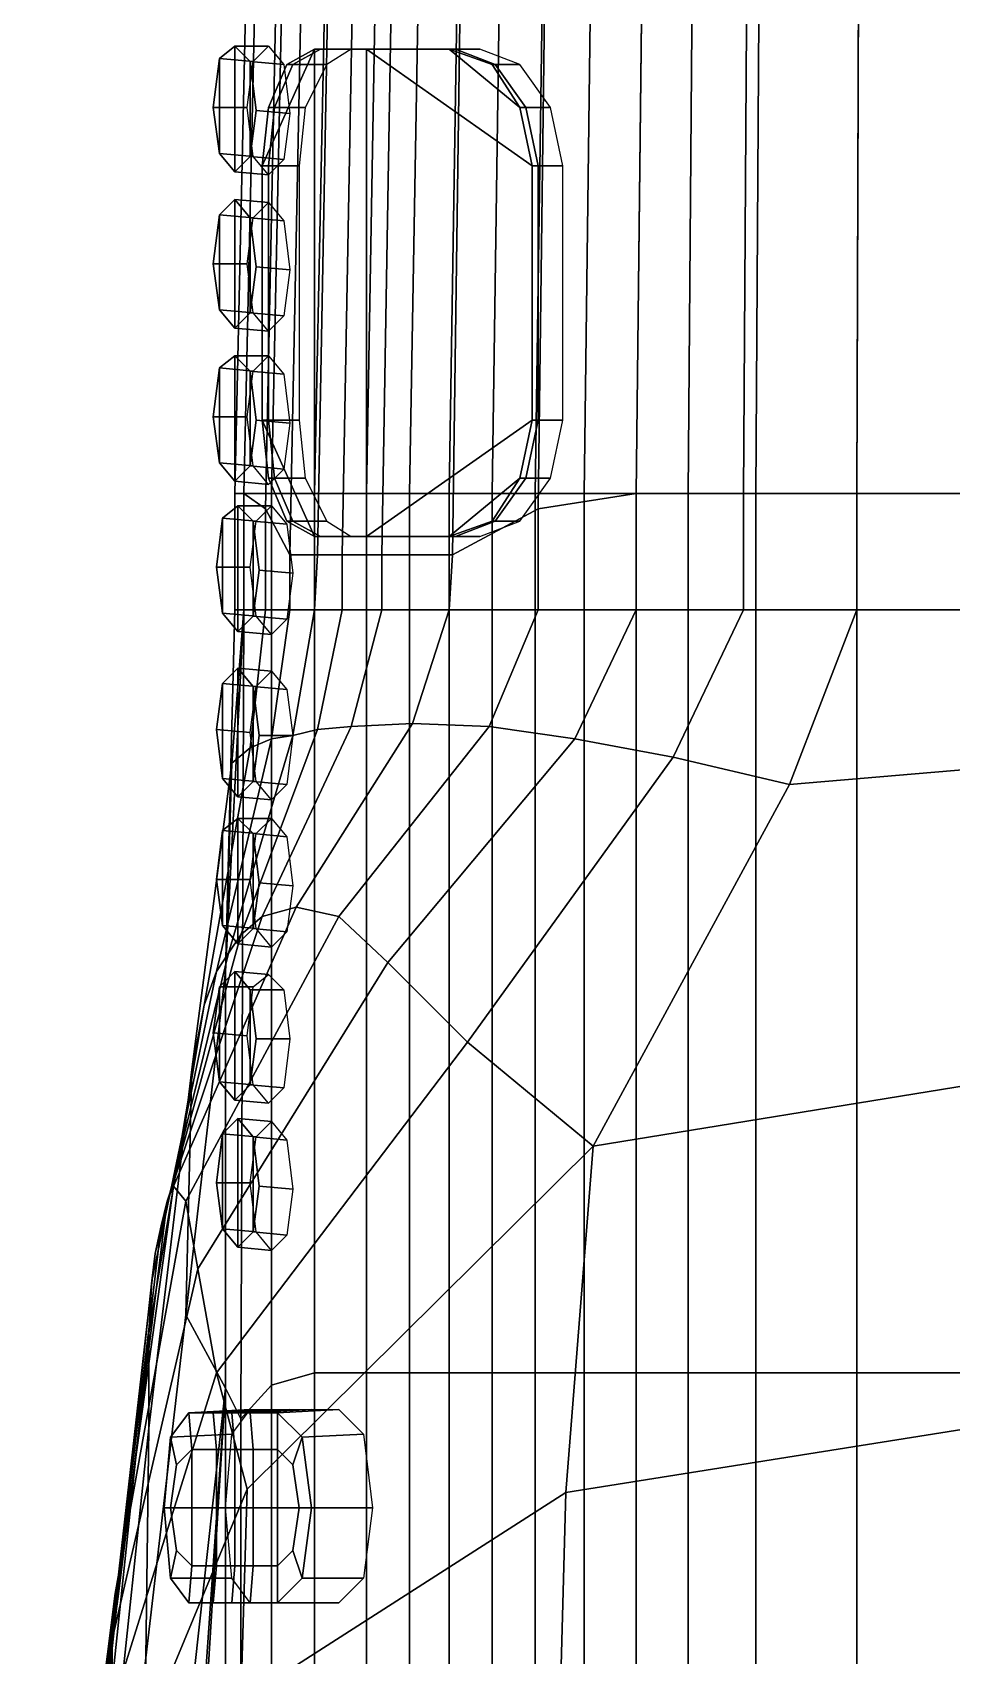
# Model space of a CAD drawing. Extents: x -0.257 to 0.257, y -0.266 to 0.229.
# Drawn here: x -0.0306 to -0.0006, y 0.0102 to 0.0632 of the extents above; entities that cross this region are included whole.
import ezdxf

# ---------------------------------------------------------------- set-up
doc = ezdxf.new("R2010")
doc.units = 0
for name, color, linetype in [('LOWPOLY_AIRPLANE_PLANEBODY', 252, 'CONTINUOUS'), ('LOWPOLY_AIRPLANE_POLYSURFAC_136', 252, 'CONTINUOUS'), ('LOWPOLY_AIRPLANE_POLYSURFAC_137', 252, 'CONTINUOUS'), ('LOWPOLY_AIRPLANE_POLYSURFAC_179', 252, 'CONTINUOUS'), ('LOWPOLY_AIRPLANE_POLYSURFAC_180', 252, 'CONTINUOUS'), ('LOWPOLY_AIRPLANE_POLYSURFAC_181', 252, 'CONTINUOUS'), ('LOWPOLY_AIRPLANE_POLYSURFAC_182', 252, 'CONTINUOUS'), ('LOWPOLY_AIRPLANE_POLYSURFAC_183', 252, 'CONTINUOUS'), ('LOWPOLY_AIRPLANE_POLYSURFAC_184', 252, 'CONTINUOUS'), ('LOWPOLY_AIRPLANE_POLYSURFAC_185', 252, 'CONTINUOUS'), ('LOWPOLY_AIRPLANE_POLYSURFAC_186', 252, 'CONTINUOUS')]:
    doc.layers.add(name, color=color, linetype=linetype)

msp = doc.modelspace()

# ---------------------------------------------------------------- meshes
at = {"layer": 'LOWPOLY_AIRPLANE_PLANEBODY'}
mesh = msp.add_polyface(dxfattribs=at)
corners = [(-0.0033, 0.1153, 0.0722), (-0.0025, 0.1172, 0.0724), (0, 0.1167, 0.0726), (0, 0.115, 0.0725), (-0.0064, 0.1166, 0.0715), (-0.0043, 0.1189, 0.0719), (-0.0017, 0.1191, 0.0729), (0, 0.1185, 0.0732), (-0.0109, 0.0481, 0.0278), (-0.0109, 0.0443, 0.0278), (-0.0074, 0.0443, 0.0264), (-0.0074, 0.0481, 0.0264), (-0.0141, 0.0476, 0.0297), (-0.0141, 0.0443, 0.0298), (-0.0157, 0.0405, 0.0298), (-0.0129, 0.0401, 0.0278), (-0.0037, 0.0481, 0.0255), (-0.0037, 0.0443, 0.0255), (0, 0.0443, 0.0252), (0, 0.0481, 0.0252), (-0.0037, 0.0481, 0.0728), (-0.0037, 0.0443, 0.0728), (-0.007, 0.0443, 0.0722), (-0.007, 0.0481, 0.0722), (0, 0.0481, 0.0731), (0, 0.0443, 0.0731), (-0.0109, 0.0481, 0.0705), (-0.0092, 0.0481, 0.0714), (-0.0092, 0.0443, 0.0714), (-0.0109, 0.0443, 0.0705), (-0.0126, 0.0481, 0.0697), (-0.0126, 0.0443, 0.0697), (-0.0142, 0.0443, 0.0687), (-0.0142, 0.0481, 0.0687), (-0.0147, 0.111, 0.0671), (-0.0145, 0.1144, 0.0671), (-0.0132, 0.1144, 0.0682), (-0.0133, 0.111, 0.0683), (-0.0117, 0.1144, 0.0691), (-0.0118, 0.111, 0.0692), (-0.0101, 0.1146, 0.0699), (-0.0102, 0.1111, 0.07), (-0.0085, 0.1155, 0.0707), (-0.0087, 0.1116, 0.0708), (-0.0066, 0.1121, 0.0716), (-0.0035, 0.112, 0.0722), (0, 0.1119, 0.0725), (0, 0.111, 0.0273), (0, 0.1144, 0.0278), (-0.0035, 0.1144, 0.028), (-0.0035, 0.111, 0.0276), (-0.0069, 0.1144, 0.0288), (-0.007, 0.111, 0.0284), (-0.0101, 0.1144, 0.0302), (-0.0102, 0.111, 0.0298), (-0.0131, 0.1144, 0.032), (-0.0133, 0.111, 0.0317), (-0.0158, 0.1144, 0.0343), (-0.016, 0.111, 0.034), (-0.0156, 0.0481, 0.0675), (-0.0067, 0.1207, 0.0712)]
mesh.append_faces([[corners[k] for k in face] for face in [(0, 1, 2, 3), (4, 5, 1, 0), (1, 6, 7, 2), (8, 9, 10, 11), (12, 13, 9, 8), (13, 14, 15, 9), (16, 17, 18, 19), (11, 10, 17, 16), (20, 21, 22, 23), (24, 25, 21, 20), (26, 27, 28, 29), (27, 23, 22, 28), (30, 31, 32, 33), (26, 29, 31, 30), (34, 35, 36, 37), (37, 36, 38, 39), (39, 38, 40, 41), (41, 40, 42, 43), (43, 42, 4, 44), (44, 4, 0, 45), (45, 0, 3, 46), (47, 48, 49, 50), (50, 49, 51, 52), (52, 51, 53, 54), (54, 53, 55, 56), (56, 55, 57, 58), (20, 45, 46, 24), (23, 44, 45, 20), (27, 43, 44, 23), (26, 41, 43, 27), (30, 39, 41, 26), (33, 37, 39, 30), (59, 34, 37, 33), (8, 54, 56, 12), (11, 52, 54, 8), (16, 50, 52, 11), (19, 47, 50, 16), (4, 42, 60, 60)]])
mesh = msp.add_polyface(dxfattribs=at)
corners = [(-0.0214, 0.0443, 0.0383), (-0.0222, 0.0443, 0.04), (-0.0228, 0.0401, 0.0396), (-0.0221, 0.0402, 0.038), (-0.0213, 0.0461, 0.0383), (-0.0222, 0.0461, 0.04), (-0.023, 0.0476, 0.042), (-0.023, 0.0443, 0.0422), (-0.0205, 0.0461, 0.0366), (-0.0205, 0.0443, 0.0366), (-0.0192, 0.0443, 0.0346), (-0.0192, 0.0461, 0.0347), (-0.0213, 0.0404, 0.0364), (-0.0202, 0.0405, 0.0346), (-0.0169, 0.0461, 0.0322), (-0.017, 0.0443, 0.0322), (-0.0141, 0.0443, 0.0298), (-0.0141, 0.0476, 0.0297), (-0.0182, 0.0406, 0.0322), (-0.0157, 0.0405, 0.0298), (-0.017, 0.0481, 0.0661), (-0.0156, 0.0481, 0.0675), (-0.0156, 0.0443, 0.0675), (-0.017, 0.0443, 0.0661), (-0.0142, 0.0481, 0.0687), (-0.0142, 0.0443, 0.0687), (-0.0183, 0.0481, 0.0648), (-0.0183, 0.0443, 0.0648), (-0.0197, 0.0443, 0.0629), (-0.0197, 0.0481, 0.0629), (-0.0214, 0.0481, 0.06), (-0.0214, 0.0443, 0.06), (-0.0228, 0.0443, 0.0566), (-0.0228, 0.0481, 0.0566), (-0.0237, 0.0481, 0.0529), (-0.0237, 0.0443, 0.0529), (-0.024, 0.0443, 0.0492), (-0.024, 0.0481, 0.0492), (-0.0237, 0.0481, 0.0454), (-0.0237, 0.0443, 0.0454), (-0.0215, 0.111, 0.0569), (-0.0213, 0.1132, 0.0569), (-0.02, 0.1132, 0.0602), (-0.0201, 0.111, 0.0602), (-0.0223, 0.111, 0.0464), (-0.0221, 0.1132, 0.0465), (-0.0224, 0.1132, 0.05), (-0.0226, 0.111, 0.0499), (-0.016, 0.111, 0.0659), (-0.0147, 0.111, 0.0671), (-0.0172, 0.111, 0.0646), (-0.0186, 0.111, 0.0629), (-0.0223, 0.111, 0.0534), (-0.0217, 0.111, 0.0433), (-0.0209, 0.111, 0.0413), (-0.0201, 0.111, 0.0397), (-0.0193, 0.111, 0.0381), (-0.0181, 0.111, 0.0363), (-0.016, 0.111, 0.034), (-0.0133, 0.111, 0.0317)]
mesh.append_faces([[corners[k] for k in face] for face in [(0, 1, 2, 3), (4, 5, 1, 0), (5, 6, 7, 1), (8, 9, 10, 11), (4, 0, 9, 8), (0, 3, 12, 9), (9, 12, 13, 10), (14, 15, 16, 17), (11, 10, 15, 14), (10, 13, 18, 15), (15, 18, 19, 16), (20, 21, 22, 23), (21, 24, 25, 22), (26, 27, 28, 29), (20, 23, 27, 26), (30, 31, 32, 33), (29, 28, 31, 30), (34, 35, 36, 37), (33, 32, 35, 34), (38, 39, 7, 6), (37, 36, 39, 38), (40, 41, 42, 43), (44, 45, 46, 47), (20, 48, 49, 21), (26, 50, 48, 20), (29, 51, 50, 26), (30, 43, 51, 29), (33, 40, 43, 30), (34, 52, 40, 33), (37, 47, 52, 34), (38, 44, 47, 37), (6, 53, 44, 38), (5, 54, 53, 6), (4, 55, 54, 5), (8, 56, 55, 4), (11, 57, 56, 8), (14, 58, 57, 11), (17, 59, 58, 14)]])
mesh = msp.add_polyface(dxfattribs=at)
corners = [(-0.0059, 0.0386, 0.0251), (-0.0123, 0.0268, 0.0241), (0, 0.0288, 0.0239), (0, 0.0391, 0.0249), (-0.0164, 0.0302, 0.0257), (-0.0097, 0.0395, 0.0262), (-0.0129, 0.0401, 0.0278), (-0.019, 0.0328, 0.0276), (-0.0157, 0.0405, 0.0298), (-0.0206, 0.0343, 0.0298), (-0.0182, 0.0406, 0.0322), (-0.022, 0.0346, 0.0321), (-0.0202, 0.0405, 0.0346), (-0.0231, 0.0343, 0.0343), (-0.0213, 0.0404, 0.0364), (-0.0238, 0.0337, 0.0359), (-0.0221, 0.0402, 0.038), (-0.0242, 0.0331, 0.0372), (-0.0235, 0.0398, 0.0417), (-0.0241, 0.0393, 0.0448), (-0.0254, 0.0293, 0.0429), (-0.025, 0.0314, 0.0403), (-0.0243, 0.0325, 0.0486), (-0.0256, 0.0213, 0.0455), (-0.0228, 0.0401, 0.0396), (-0.0246, 0.0325, 0.0385), (-0.0222, 0.0443, 0.04), (-0.023, 0.0443, 0.0422), (-0.0109, 0.0443, 0.0278), (-0.0074, 0.0443, 0.0264), (-0.0037, 0.0443, 0.0255), (0, 0.0443, 0.0252), (0, 0.0443, 0.0731), (0, 0.0194, 0.0731), (-0.0037, 0.0194, 0.0728), (-0.0037, 0.0443, 0.0728), (-0.007, 0.0194, 0.0722), (-0.007, 0.0443, 0.0722), (-0.0109, 0.0443, 0.0705), (-0.0092, 0.0443, 0.0714), (-0.0092, 0.0194, 0.0714), (-0.0109, 0.0194, 0.0705), (-0.0126, 0.0194, 0.0697), (-0.0126, 0.0443, 0.0697), (-0.0142, 0.0194, 0.0687), (-0.0142, 0.0443, 0.0687), (-0.017, 0.0443, 0.0661), (-0.0156, 0.0443, 0.0675), (-0.0156, 0.0194, 0.0675), (-0.017, 0.0194, 0.0661), (-0.0183, 0.0194, 0.0648), (-0.0183, 0.0443, 0.0648), (-0.0197, 0.0194, 0.0629), (-0.0197, 0.0443, 0.0629), (-0.0214, 0.0194, 0.06), (-0.0214, 0.0443, 0.06), (-0.0228, 0.019, 0.0564), (-0.0228, 0.0443, 0.0566), (-0.0238, 0.0179, 0.0524), (-0.0237, 0.0443, 0.0529), (-0.0243, 0.0189, 0.0486), (-0.024, 0.0443, 0.0492), (-0.0237, 0.0443, 0.0454), (-0.0266, 0.0233, 0.0362), (-0.0267, 0.0224, 0.0373), (-0.0264, 0.0242, 0.0352), (-0.0262, 0.025, 0.034), (-0.026, 0.0255, 0.0321), (-0.0256, 0.025, 0.03), (-0.0252, 0.0228, 0.0279)]
mesh.append_faces([[corners[k] for k in face] for face in [(0, 1, 2, 3), (4, 1, 0, 5), (5, 6, 7, 4), (6, 8, 9, 7), (8, 10, 11, 9), (10, 12, 13, 11), (12, 14, 15, 13), (14, 16, 17, 15), (18, 19, 20, 21), (19, 22, 23, 20), (16, 24, 25, 17), (24, 18, 21, 25), (26, 27, 18, 24), (28, 6, 5, 29), (29, 5, 0, 30), (30, 0, 3, 31), (32, 33, 34, 35), (35, 34, 36, 37), (38, 39, 40, 41), (39, 37, 36, 40), (38, 41, 42, 43), (43, 42, 44, 45), (46, 47, 48, 49), (47, 45, 44, 48), (46, 49, 50, 51), (51, 50, 52, 53), (53, 52, 54, 55), (55, 54, 56, 57), (57, 56, 58, 59), (59, 58, 60, 22), (61, 22, 19, 62), (62, 19, 18, 27), (63, 17, 25, 64), (65, 15, 17, 63), (66, 13, 15, 65), (67, 11, 13, 66), (68, 9, 11, 67), (69, 7, 9, 68), (61, 59, 22, 22)]])
mesh = msp.add_polyface(dxfattribs=at)
corners = [(-0.0279, 0.0019, 0.041), (-0.0269, 0.0101, 0.043), (-0.0269, -0.0047, 0.0449), (-0.0278, -0.009, 0.0431), (-0.0264, 0.0242, 0.0352), (-0.0279, 0.0116, 0.0346), (-0.0278, 0.0121, 0.0337), (-0.0262, 0.025, 0.034), (-0.0266, 0.0233, 0.0362), (-0.028, 0.011, 0.0354), (-0.0252, 0.0228, 0.0279), (-0.028, 0.0107, 0.0291), (-0.0281, 0.0082, 0.0274), (-0.0246, 0.0194, 0.0259), (-0.0256, 0.025, 0.03), (-0.0279, 0.0122, 0.0307), (-0.0238, 0.0087, 0.0229), (-0.0279, 0.0004, 0.0241), (-0.0278, -0.0064, 0.0226), (-0.0238, -0.0003, 0.0218), (-0.0268, 0.0176, 0.0407), (-0.0279, 0.0072, 0.0392), (-0.028, 0.0093, 0.0378), (-0.0268, 0.0207, 0.0387), (-0.026, 0.0255, 0.0321), (-0.0278, 0.0125, 0.0324), (-0.0236, 0.0156, 0.0243), (-0.028, 0.005, 0.0257), (-0.0267, 0.0224, 0.0373), (-0.028, 0.0104, 0.0365), (-0.0135, -0.0044, 0.021), (0, -0.0028, 0.021), (0, 0.006, 0.0216), (-0.0135, 0.0042, 0.0216), (0, 0.0176, 0.0225), (-0.0132, 0.0155, 0.0226), (0, 0.0288, 0.0239), (-0.0123, 0.0268, 0.0241), (-0.0254, 0.0293, 0.0429), (-0.0256, 0.0213, 0.0455), (-0.025, 0.0314, 0.0403), (-0.0246, 0.0325, 0.0385), (-0.0164, 0.0302, 0.0257), (-0.019, 0.0328, 0.0276), (-0.0305, -0.0081, 0.0392), (-0.0301, -0.0047, 0.0379), (-0.0243, 0.0189, 0.0486), (-0.0243, 0.0325, 0.0486), (-0.0301, -0.0046, 0.0357), (-0.0304, -0.0076, 0.0338), (-0.0299, -0.0038, 0.0369)]
mesh.append_faces([[corners[k] for k in face] for face in [(0, 1, 2, 3), (4, 5, 6, 7), (8, 9, 5, 4), (10, 11, 12, 13), (14, 15, 11, 10), (16, 17, 18, 19), (20, 21, 22, 23), (1, 0, 21, 20), (24, 25, 15, 14), (7, 6, 25, 24), (26, 27, 17, 16), (13, 12, 27, 26), (8, 28, 29, 9), (28, 23, 22, 29), (30, 31, 32, 33), (33, 32, 34, 35), (36, 37, 35, 34), (20, 38, 39, 1), (23, 40, 38, 20), (28, 41, 40, 23), (13, 42, 43, 10), (26, 37, 42, 13), (16, 35, 37, 26), (19, 33, 35, 16), (0, 44, 45, 21), (46, 39, 47, 47), (46, 2, 1, 39), (48, 6, 5, 5), (49, 17, 27, 27), (22, 21, 45, 50), (29, 22, 50, 50), (48, 9, 29, 50), (48, 5, 9, 9), (11, 49, 12, 12), (11, 15, 49, 49), (49, 27, 12, 12), (25, 6, 48, 48), (15, 25, 48, 49)]])
mesh = msp.add_polyface(dxfattribs=at)
corners = [(-0.0278, -0.009, 0.0431), (-0.0269, -0.0047, 0.0449), (-0.0269, -0.0185, 0.0463), (-0.0278, -0.0193, 0.0448), (-0.0238, -0.0003, 0.0218), (-0.0278, -0.0064, 0.0226), (-0.0278, -0.0124, 0.0216), (-0.0238, -0.008, 0.0211), (-0.0238, -0.0145, 0.0209), (-0.0278, -0.018, 0.0212), (-0.0278, -0.0275, 0.0211), (-0.0238, -0.025, 0.0208), (-0.0238, -0.0107, 0.0209), (-0.0278, -0.0147, 0.0212), (-0.0269, -0.0234, 0.0468), (-0.0278, -0.023, 0.0454), (-0.0269, -0.0275, 0.0468), (-0.0278, -0.0271, 0.0454), (-0.0135, -0.0229, 0.0207), (0, -0.0219, 0.0207), (0, -0.0102, 0.0208), (-0.0135, -0.0115, 0.0208), (0, -0.006, 0.0208), (-0.0135, -0.0075, 0.0208), (0, -0.0028, 0.021), (-0.0135, -0.0044, 0.021), (-0.0135, 0.0042, 0.0216), (-0.0306, -0.0146, 0.0414), (-0.0305, -0.0081, 0.0392), (-0.0279, 0.0019, 0.041), (-0.0306, -0.0209, 0.0434), (-0.0306, -0.0232, 0.0441), (-0.0306, -0.0271, 0.0441), (-0.0243, -0.0525, 0.0486), (-0.0243, 0.0189, 0.0486), (-0.0238, 0.0179, 0.0524), (-0.0238, -0.0526, 0.0524), (-0.0228, 0.019, 0.0564), (-0.0228, -0.0515, 0.0564), (-0.0214, 0.0194, 0.06), (-0.0214, -0.0511, 0.06), (-0.0197, 0.0194, 0.0629), (-0.0197, -0.0511, 0.0629), (-0.0183, 0.0194, 0.0648), (-0.0183, -0.0511, 0.0648), (-0.017, 0.0194, 0.0661), (-0.017, -0.0511, 0.0661), (-0.0156, 0.0194, 0.0675), (-0.0156, -0.0511, 0.0675), (-0.0142, 0.0194, 0.0687), (-0.0142, -0.0511, 0.0687), (-0.0126, 0.0194, 0.0697), (-0.0126, -0.0511, 0.0697), (-0.0109, 0.0194, 0.0705), (-0.0109, -0.0511, 0.0705), (-0.0092, 0.0194, 0.0714), (-0.0092, -0.0511, 0.0714), (-0.007, 0.0194, 0.0722), (-0.007, -0.0511, 0.0722), (-0.0037, 0.0194, 0.0728), (-0.0037, -0.0511, 0.0728), (0, 0.0194, 0.0731), (0, -0.0511, 0.0731), (-0.0279, 0.0004, 0.0241), (-0.0304, -0.0076, 0.0338), (-0.0306, -0.0147, 0.0315), (-0.0306, -0.0205, 0.0297), (-0.0306, -0.0228, 0.0291), (-0.0306, -0.0277, 0.0291)]
mesh.append_faces([[corners[k] for k in face] for face in [(0, 1, 2, 3), (4, 5, 6, 7), (8, 9, 10, 11), (8, 12, 13, 9), (12, 7, 6, 13), (14, 15, 3, 2), (16, 17, 15, 14), (18, 19, 20, 21), (21, 20, 22, 23), (23, 22, 24, 25), (7, 25, 26, 4), (12, 23, 25, 7), (8, 21, 23, 12), (11, 18, 21, 8), (0, 27, 28, 29), (3, 30, 27, 0), (15, 31, 30, 3), (17, 32, 31, 15), (33, 34, 35, 36), (36, 35, 37, 38), (38, 37, 39, 40), (40, 39, 41, 42), (42, 41, 43, 44), (44, 43, 45, 46), (46, 45, 47, 48), (48, 47, 49, 50), (50, 49, 51, 52), (52, 51, 53, 54), (54, 53, 55, 56), (56, 55, 57, 58), (58, 57, 59, 60), (60, 59, 61, 62), (34, 2, 1, 1), (16, 14, 34, 33), (14, 2, 34, 34), (63, 64, 65, 5), (5, 65, 66, 6), (13, 67, 68, 9), (6, 66, 67, 13)]])
at = {"layer": 'LOWPOLY_AIRPLANE_POLYSURFAC_136'}
mesh = msp.add_polyface(dxfattribs=at)
corners = [(-0.0214, 0.0467, 0.0382), (-0.0214, 0.0626, 0.0382), (-0.0197, 0.0467, 0.0349), (-0.0197, 0.0626, 0.0349), (-0.0202, 0.0467, 0.0389), (-0.0202, 0.0626, 0.0389), (-0.0186, 0.0467, 0.0357), (-0.0186, 0.0626, 0.0357), (-0.0212, 0.0626, 0.0383), (-0.0195, 0.0626, 0.035), (-0.0195, 0.0467, 0.035), (-0.0212, 0.0467, 0.0383), (-0.0223, 0.0472, 0.0399), (-0.0229, 0.0486, 0.0412), (-0.0231, 0.0505, 0.0416), (-0.0221, 0.0472, 0.04), (-0.0227, 0.0486, 0.0413), (-0.0229, 0.0505, 0.0417), (-0.0229, 0.0607, 0.0412), (-0.0223, 0.0621, 0.0399), (-0.0231, 0.0588, 0.0416), (-0.0229, 0.0588, 0.0417), (-0.0227, 0.0607, 0.0413), (-0.0221, 0.0621, 0.04), (-0.0147, 0.0486, 0.0298), (-0.0156, 0.0472, 0.0308), (-0.017, 0.0467, 0.0322), (-0.0143, 0.0505, 0.0295), (-0.0141, 0.0505, 0.0296), (-0.0145, 0.0486, 0.03), (-0.0155, 0.0472, 0.031), (-0.0168, 0.0467, 0.0323), (-0.0156, 0.0621, 0.0308), (-0.0147, 0.0607, 0.0298), (-0.0143, 0.0588, 0.0295), (-0.017, 0.0626, 0.0322), (-0.0168, 0.0626, 0.0323), (-0.0155, 0.0621, 0.031), (-0.0145, 0.0607, 0.03), (-0.0141, 0.0588, 0.0296), (-0.0133, 0.0588, 0.0305), (-0.0137, 0.0607, 0.0308), (-0.0147, 0.0621, 0.0318), (-0.016, 0.0626, 0.0331), (-0.016, 0.0467, 0.0331), (-0.0147, 0.0472, 0.0318), (-0.0137, 0.0486, 0.0308), (-0.0133, 0.0505, 0.0305), (-0.0219, 0.0505, 0.0423), (-0.0217, 0.0486, 0.0418), (-0.021, 0.0472, 0.0406), (-0.021, 0.0621, 0.0406), (-0.0217, 0.0607, 0.0418), (-0.0219, 0.0588, 0.0423)]
mesh.append_faces([[corners[k] for k in face] for face in [(3, 1, 0, 2), (11, 10, 2, 0), (9, 8, 1, 3), (7, 5, 8, 9), (4, 6, 10, 11), (48, 49, 16, 17), (49, 50, 15, 16), (50, 4, 11, 15), (5, 51, 23, 8), (51, 52, 22, 23), (52, 53, 21, 22), (44, 45, 30, 31), (45, 46, 29, 30), (46, 47, 28, 29), (40, 41, 38, 39), (41, 42, 37, 38), (42, 43, 36, 37), (17, 14, 20, 21), (10, 31, 26, 2), (9, 3, 35, 36), (39, 34, 27, 28), (43, 7, 9, 36), (47, 40, 39, 28), (6, 44, 31, 10), (53, 48, 17, 21), (17, 16, 13, 14), (16, 15, 12, 13), (15, 11, 0, 12), (8, 23, 19, 1), (23, 22, 18, 19), (22, 21, 20, 18), (31, 30, 25, 26), (30, 29, 24, 25), (29, 28, 27, 24), (39, 38, 33, 34), (38, 37, 32, 33), (37, 36, 35, 32), (1, 20, 14, 0), (18, 20, 1, 19), (0, 14, 13, 12), (35, 3, 34, 33), (35, 33, 32, 32), (34, 3, 2, 27), (27, 2, 26, 24), (26, 25, 24, 24)]])
at = {"layer": 'LOWPOLY_AIRPLANE_POLYSURFAC_137'}
mesh = msp.add_polyface(dxfattribs=at)
corners = [(-0.0247, 0.0181, 0.0501), (-0.0235, 0.0181, 0.0554), (-0.0235, 0.0119, 0.0554), (-0.0247, 0.0119, 0.0501), (-0.0261, 0.0173, 0.0454), (-0.0261, 0.0127, 0.0454), (-0.0218, 0.0173, 0.0598), (-0.0218, 0.0127, 0.0598), (-0.0215, 0.0182, 0.0553), (-0.0228, 0.0182, 0.0501), (-0.0215, 0.0119, 0.0553), (-0.0228, 0.0119, 0.0501), (-0.0241, 0.0174, 0.0454), (-0.0241, 0.0127, 0.0454), (-0.0198, 0.0174, 0.0596), (-0.0198, 0.0127, 0.0596), (-0.0234, 0.0169, 0.0552), (-0.0246, 0.0169, 0.0501), (-0.0234, 0.0131, 0.0552), (-0.0246, 0.0131, 0.0501), (-0.0259, 0.0164, 0.0463), (-0.0259, 0.0136, 0.0463), (-0.0221, 0.0164, 0.0588), (-0.0221, 0.0136, 0.0588), (-0.0261, 0.015, 0.0458), (-0.0254, 0.0131, 0.0476), (-0.0226, 0.0169, 0.0576), (-0.0219, 0.015, 0.0592), (-0.0226, 0.0131, 0.0576), (-0.0241, 0.0181, 0.0528), (-0.0241, 0.0119, 0.0528), (-0.0255, 0.0181, 0.0474), (-0.0255, 0.0119, 0.0474), (-0.0263, 0.015, 0.0447), (-0.0226, 0.0181, 0.0579), (-0.0215, 0.015, 0.0604), (-0.0226, 0.0119, 0.0579), (-0.0222, 0.0182, 0.0527), (-0.0222, 0.0119, 0.0527), (-0.0235, 0.0182, 0.0474), (-0.0235, 0.0119, 0.0474), (-0.0243, 0.015, 0.0447), (-0.0206, 0.0182, 0.0578), (-0.0195, 0.015, 0.0602), (-0.0206, 0.0119, 0.0578), (-0.024, 0.0169, 0.0527), (-0.0246, 0.015, 0.0501), (-0.0234, 0.015, 0.0552), (-0.024, 0.0131, 0.0527), (-0.0254, 0.0169, 0.0476), (-0.024, 0.015, 0.0527), (-0.0254, 0.015, 0.0476), (-0.0226, 0.015, 0.0575)]
mesh.append_faces([[corners[k] for k in face] for face in [(45, 50, 46, 17), (16, 47, 50, 45), (47, 18, 48, 50), (50, 48, 19, 46), (49, 51, 24, 20), (17, 46, 51, 49), (46, 19, 25, 51), (51, 25, 21, 24), (26, 52, 47, 16), (22, 27, 52, 26), (27, 23, 28, 52), (52, 28, 18, 47), (29, 37, 8, 1), (0, 9, 37, 29), (30, 38, 11, 3), (2, 10, 38, 30), (0, 31, 39, 9), (4, 12, 39, 31), (32, 40, 13, 5), (3, 11, 40, 32), (4, 33, 41, 12), (5, 13, 41, 33), (34, 42, 14, 6), (1, 8, 42, 34), (35, 43, 15, 7), (6, 14, 43, 35), (2, 36, 44, 10), (7, 15, 44, 36), (29, 45, 17, 0), (1, 16, 45, 29), (30, 48, 18, 2), (3, 19, 48, 30), (31, 49, 20, 4), (0, 17, 49, 31), (3, 32, 25, 19), (5, 21, 25, 32), (5, 33, 24, 21), (4, 20, 24, 33), (1, 34, 26, 16), (6, 22, 26, 34), (6, 35, 27, 22), (7, 23, 27, 35), (7, 36, 28, 23), (2, 18, 28, 36)]])
at = {"layer": 'LOWPOLY_AIRPLANE_POLYSURFAC_179'}
mesh = msp.add_polyface(dxfattribs=at)
corners = [(-0.0245, 0.0623, 0.0503), (-0.0235, 0.0622, 0.0557), (-0.0235, 0.0591, 0.0557), (-0.0245, 0.0592, 0.0503), (-0.0224, 0.0621, 0.0557), (-0.0234, 0.0622, 0.0502), (-0.0224, 0.059, 0.0556), (-0.0234, 0.0591, 0.0502), (-0.024, 0.0627, 0.053), (-0.0233, 0.0606, 0.0566), (-0.024, 0.0586, 0.053), (-0.0247, 0.0607, 0.0494), (-0.0229, 0.0627, 0.053), (-0.0222, 0.0605, 0.0566), (-0.0229, 0.0585, 0.0529), (-0.0236, 0.0607, 0.0493)]
mesh.append_faces([[corners[k] for k in face] for face in [(8, 12, 4, 1), (0, 5, 12, 8), (9, 13, 6, 2), (1, 4, 13, 9), (10, 14, 7, 3), (2, 6, 14, 10), (0, 11, 15, 5), (3, 7, 15, 11), (1, 9, 2, 2), (8, 1, 2, 10), (8, 10, 3, 0), (3, 11, 0, 0)]])
at = {"layer": 'LOWPOLY_AIRPLANE_POLYSURFAC_180'}
mesh = msp.add_polyface(dxfattribs=at)
corners = [(-0.0245, 0.0572, 0.0503), (-0.0235, 0.0571, 0.0557), (-0.0235, 0.054, 0.0557), (-0.0245, 0.0541, 0.0503), (-0.0224, 0.057, 0.0557), (-0.0234, 0.0571, 0.0502), (-0.0224, 0.0539, 0.0556), (-0.0234, 0.054, 0.0502), (-0.024, 0.0577, 0.053), (-0.0233, 0.0555, 0.0566), (-0.024, 0.0535, 0.053), (-0.0247, 0.0556, 0.0494), (-0.0229, 0.0576, 0.053), (-0.0222, 0.0554, 0.0566), (-0.0229, 0.0534, 0.0529), (-0.0236, 0.0556, 0.0493)]
mesh.append_faces([[corners[k] for k in face] for face in [(8, 12, 4, 1), (0, 5, 12, 8), (9, 13, 6, 2), (1, 4, 13, 9), (10, 14, 7, 3), (2, 6, 14, 10), (0, 11, 15, 5), (3, 7, 15, 11), (1, 9, 2, 2), (8, 1, 2, 10), (8, 10, 3, 0), (3, 11, 0, 0)]])
at = {"layer": 'LOWPOLY_AIRPLANE_POLYSURFAC_181'}
mesh = msp.add_polyface(dxfattribs=at)
corners = [(-0.0245, 0.0522, 0.0503), (-0.0235, 0.0521, 0.0557), (-0.0235, 0.049, 0.0557), (-0.0245, 0.0491, 0.0503), (-0.0224, 0.052, 0.0557), (-0.0234, 0.0521, 0.0502), (-0.0224, 0.0489, 0.0556), (-0.0234, 0.049, 0.0502), (-0.024, 0.0526, 0.053), (-0.0233, 0.0505, 0.0566), (-0.024, 0.0485, 0.053), (-0.0247, 0.0506, 0.0494), (-0.0229, 0.0526, 0.053), (-0.0222, 0.0504, 0.0566), (-0.0229, 0.0484, 0.0529), (-0.0236, 0.0506, 0.0493)]
mesh.append_faces([[corners[k] for k in face] for face in [(8, 12, 4, 1), (0, 5, 12, 8), (9, 13, 6, 2), (1, 4, 13, 9), (10, 14, 7, 3), (2, 6, 14, 10), (0, 11, 15, 5), (3, 7, 15, 11), (1, 9, 2, 2), (8, 1, 2, 10), (8, 10, 3, 0), (3, 11, 0, 0)]])
at = {"layer": 'LOWPOLY_AIRPLANE_POLYSURFAC_182'}
mesh = msp.add_polyface(dxfattribs=at)
corners = [(-0.0244, 0.0473, 0.0503), (-0.0234, 0.0472, 0.0558), (-0.0234, 0.0441, 0.0557), (-0.0244, 0.0442, 0.0503), (-0.0223, 0.0471, 0.0557), (-0.0233, 0.0472, 0.0502), (-0.0223, 0.044, 0.0556), (-0.0233, 0.0441, 0.0502), (-0.0239, 0.0477, 0.0531), (-0.0232, 0.0456, 0.0566), (-0.0239, 0.0436, 0.053), (-0.0246, 0.0457, 0.0494), (-0.0228, 0.0477, 0.053), (-0.0221, 0.0455, 0.0566), (-0.0228, 0.0435, 0.0529), (-0.0235, 0.0457, 0.0493)]
mesh.append_faces([[corners[k] for k in face] for face in [(8, 12, 4, 1), (0, 5, 12, 8), (9, 13, 6, 2), (1, 4, 13, 9), (10, 14, 7, 3), (2, 6, 14, 10), (0, 11, 15, 5), (3, 7, 15, 11), (1, 9, 2, 2), (8, 1, 2, 10), (8, 10, 3, 0), (3, 11, 0, 0)]])
at = {"layer": 'LOWPOLY_AIRPLANE_POLYSURFAC_183'}
mesh = msp.add_polyface(dxfattribs=at)
corners = [(-0.0244, 0.0419, 0.0503), (-0.0234, 0.0418, 0.0558), (-0.0234, 0.0387, 0.0557), (-0.0244, 0.0388, 0.0503), (-0.0223, 0.0417, 0.0557), (-0.0233, 0.0418, 0.0502), (-0.0223, 0.0386, 0.0556), (-0.0233, 0.0387, 0.0502), (-0.0239, 0.0424, 0.0531), (-0.0232, 0.0402, 0.0566), (-0.0239, 0.0382, 0.053), (-0.0246, 0.0404, 0.0494), (-0.0228, 0.0423, 0.053), (-0.0221, 0.0402, 0.0566), (-0.0228, 0.0381, 0.0529), (-0.0235, 0.0403, 0.0493)]
mesh.append_faces([[corners[k] for k in face] for face in [(8, 12, 4, 1), (0, 5, 12, 8), (9, 13, 6, 2), (1, 4, 13, 9), (10, 14, 7, 3), (2, 6, 14, 10), (0, 11, 15, 5), (3, 7, 15, 11), (1, 9, 2, 2), (8, 1, 2, 10), (8, 10, 3, 0), (3, 11, 0, 0)]])
at = {"layer": 'LOWPOLY_AIRPLANE_POLYSURFAC_184'}
mesh = msp.add_polyface(dxfattribs=at)
corners = [(-0.0244, 0.0371, 0.0503), (-0.0234, 0.037, 0.0558), (-0.0234, 0.0339, 0.0557), (-0.0244, 0.034, 0.0503), (-0.0223, 0.0369, 0.0557), (-0.0233, 0.037, 0.0502), (-0.0223, 0.0338, 0.0556), (-0.0233, 0.0339, 0.0502), (-0.0239, 0.0375, 0.0531), (-0.0232, 0.0354, 0.0566), (-0.0239, 0.0334, 0.053), (-0.0246, 0.0355, 0.0494), (-0.0228, 0.0375, 0.053), (-0.0221, 0.0353, 0.0566), (-0.0228, 0.0333, 0.0529), (-0.0235, 0.0355, 0.0493)]
mesh.append_faces([[corners[k] for k in face] for face in [(8, 12, 4, 1), (0, 5, 12, 8), (9, 13, 6, 2), (1, 4, 13, 9), (10, 14, 7, 3), (2, 6, 14, 10), (0, 11, 15, 5), (3, 7, 15, 11), (1, 9, 2, 2), (8, 1, 2, 10), (8, 10, 3, 0), (3, 11, 0, 0)]])
at = {"layer": 'LOWPOLY_AIRPLANE_POLYSURFAC_185'}
mesh = msp.add_polyface(dxfattribs=at)
corners = [(-0.0245, 0.032, 0.0503), (-0.0235, 0.0319, 0.0557), (-0.0235, 0.0288, 0.0557), (-0.0245, 0.0289, 0.0503), (-0.0224, 0.0319, 0.0557), (-0.0234, 0.032, 0.0502), (-0.0224, 0.0287, 0.0556), (-0.0234, 0.0288, 0.0502), (-0.024, 0.0325, 0.053), (-0.0233, 0.0303, 0.0566), (-0.024, 0.0283, 0.053), (-0.0247, 0.0305, 0.0494), (-0.0229, 0.0324, 0.053), (-0.0222, 0.0303, 0.0566), (-0.0229, 0.0282, 0.0529), (-0.0236, 0.0304, 0.0493)]
mesh.append_faces([[corners[k] for k in face] for face in [(8, 12, 4, 1), (0, 5, 12, 8), (9, 13, 6, 2), (1, 4, 13, 9), (10, 14, 7, 3), (2, 6, 14, 10), (0, 11, 15, 5), (3, 7, 15, 11), (1, 9, 2, 2), (8, 1, 2, 10), (8, 10, 3, 0), (3, 11, 0, 0)]])
at = {"layer": 'LOWPOLY_AIRPLANE_POLYSURFAC_186'}
mesh = msp.add_polyface(dxfattribs=at)
corners = [(-0.0244, 0.0272, 0.0503), (-0.0234, 0.0271, 0.0558), (-0.0234, 0.024, 0.0557), (-0.0244, 0.0241, 0.0503), (-0.0223, 0.027, 0.0557), (-0.0233, 0.0271, 0.0502), (-0.0223, 0.0239, 0.0556), (-0.0233, 0.024, 0.0502), (-0.0239, 0.0277, 0.0531), (-0.0232, 0.0255, 0.0566), (-0.0239, 0.0235, 0.053), (-0.0246, 0.0256, 0.0494), (-0.0228, 0.0276, 0.053), (-0.0221, 0.0254, 0.0566), (-0.0228, 0.0234, 0.0529), (-0.0235, 0.0256, 0.0493)]
mesh.append_faces([[corners[k] for k in face] for face in [(8, 12, 4, 1), (0, 5, 12, 8), (9, 13, 6, 2), (1, 4, 13, 9), (10, 14, 7, 3), (2, 6, 14, 10), (0, 11, 15, 5), (3, 7, 15, 11), (1, 9, 2, 2), (8, 1, 2, 10), (8, 10, 3, 0), (3, 11, 0, 0)]])

doc.saveas('drawing.dxf')
